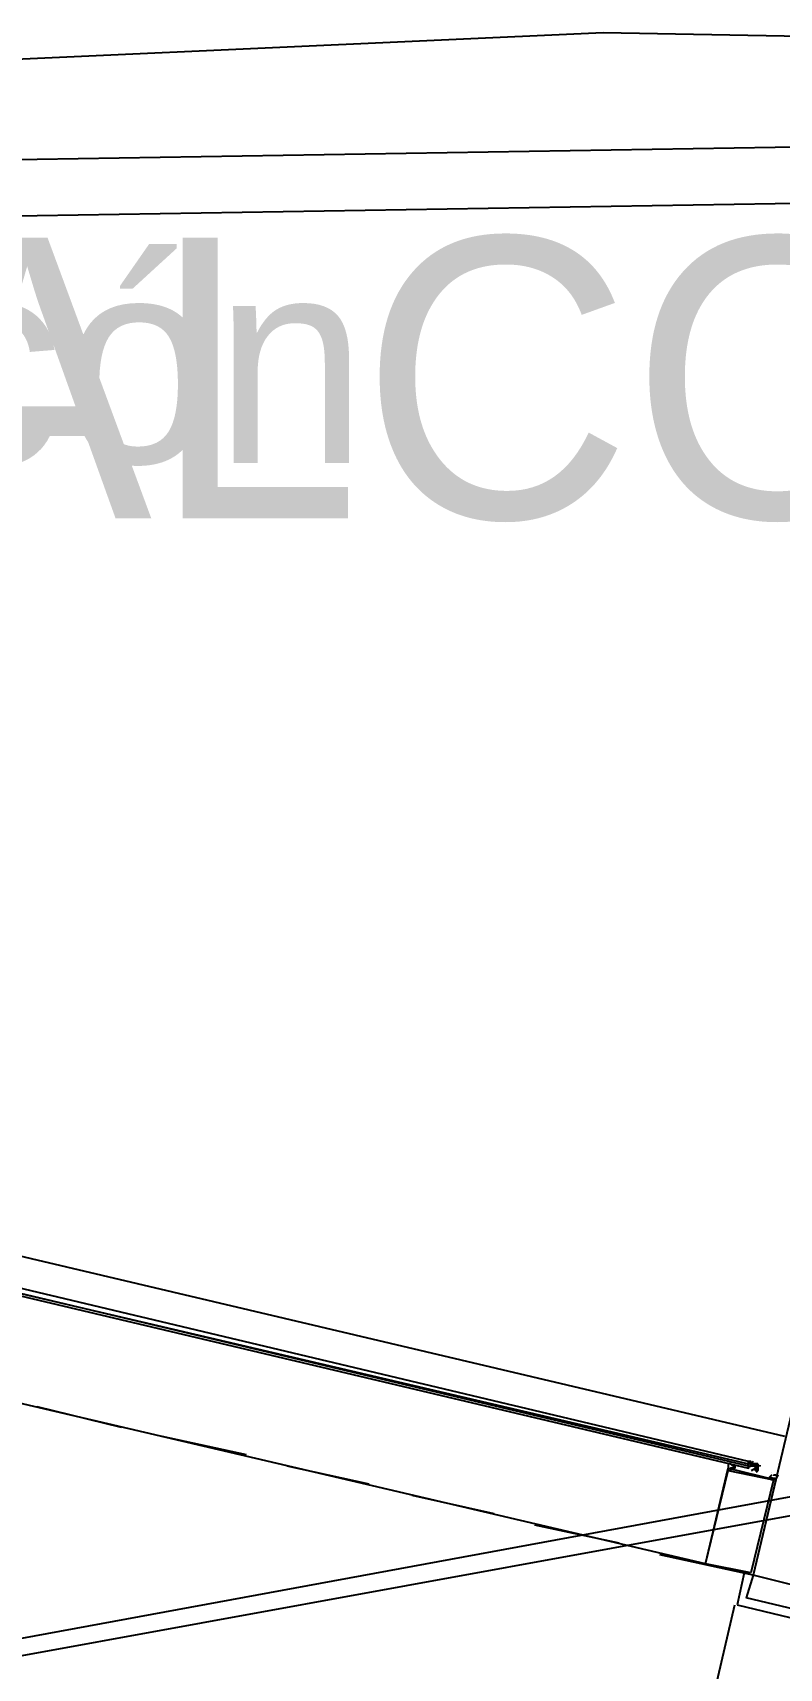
# Model space of a CAD drawing. Header units: feet. Extents: x -84 to 198, y -22 to 181.
# Drawn here: x 86.89 to 91.27, y 150.3 to 159.89 of the extents above; entities that cross this region are included whole.
import ezdxf
from ezdxf.enums import TextEntityAlignment as Align

# ---------------------------------------------------------------- set-up
doc = ezdxf.new("R2010")
doc.units = ezdxf.units.FT
for name, color, linetype in [('A-AREA-UNIDAD', 30, 'CONTINUOUS'), ('A-LINEA', 7, 'CONTINUOUS'), ('A-NOMBRE-ESPACIO', 2, 'CONTINUOUS'), ('A-TEXTO-PDF', 3, 'CONTINUOUS')]:
    doc.layers.add(name, color=color, linetype=linetype)

msp = doc.modelspace()

# ---------------------------------------------------------------- linework, layer by layer
at = {"layer": 'A-AREA-UNIDAD'}
msp.add_lwpolyline([(85.28, 129.1733), (88.512, 142.8089), (89.568, 142.8089), (95.488, 141.3689), (97.728, 141.1378), (98.528, 144.4089), (98.48, 145.6533), (98.752, 147.2889), (98.96, 147.6622), (99.28, 147.6622), (99.44, 148.2489), (99.968, 148.2489), (99.84, 148.3733), (100.512, 151.2178), (100.672, 151.3778), (101.28, 151.2533), (101.28, 152.1778), (102.848, 158.6489), (102.56, 158.7022), (102.528, 159.4133), (96.928, 159.7689), (90.24, 159.8933), (85.152, 159.6622), (78.432, 159.0222)], dxfattribs=at)
at = {"layer": 'A-LINEA'}
for p, q in [((102.3739, 159.4025), (78.6604, 159.0137)), ((102.3354, 159.0714), (78.7097, 158.6841)), ((118.2654, 156.262), (36.6895, 141.2395)), ((118.2654, 156.262), (36.6895, 141.2395)), ((118.6048, 156.158), (36.6897, 141.24)), ((118.6048, 156.158), (36.6897, 141.24)), ((91.3067, 151.6578), (77.5733, 154.8978)), ((91.7733, 153.6044), (91.12, 150.8444)), ((90.84, 150.9111), (86.68, 151.8844)), ((87.4133, 151.7111), (86.92, 151.8311)), ((88.1467, 151.5511), (87.6533, 151.6578)), ((91.1067, 151.5111), (91.0933, 151.5111)), ((91.0933, 151.5111), (91.1067, 151.5111)), ((91.1067, 151.5111), (91.1067, 151.5111)), ((91.1067, 151.5111), (91.1067, 151.5111)), ((91.1067, 151.5111), (91.1067, 151.5111)), ((91.1067, 151.5111), (91.1067, 151.5111)), ((91.1067, 151.5111), (91.1067, 151.5111)), ((91.1067, 151.5111), (91.1067, 151.5111)), ((91.1067, 151.5111), (91.1067, 151.5111)), ((88.8667, 151.3778), (88.3867, 151.4844)), ((91, 151.4978), (91, 151.4978)), ((91.0933, 151.4978), (91.0933, 151.4978)), ((91.0933, 151.4978), (91.0933, 151.4978)), ((91.1067, 151.4978), (91.0933, 151.4978)), ((91.1067, 151.4978), (91.0933, 151.4978)), ((91.0933, 151.4978), (91.0933, 151.4978)), ((91.0933, 151.4978), (91.0933, 151.4978)), ((91.0933, 151.4978), (91.0933, 151.4978)), ((91.0933, 151.4978), (91.0933, 151.4978)), ((91.0933, 151.4844), (91.0933, 151.4844)), ((91.0933, 151.4844), (91.0933, 151.4844)), ((91.0933, 151.4844), (91.0933, 151.4844)), ((91.0933, 151.4844), (91.0933, 151.4844)), ((91.0933, 151.4844), (91.0933, 151.4844)), ((91.0933, 151.4844), (91.0933, 151.4844)), ((91.0933, 151.4844), (91.0933, 151.4844)), ((91.0933, 151.4844), (91.0933, 151.4844)), ((91.0933, 151.4844), (91.0933, 151.4844)), ((91.0933, 151.4844), (91.0933, 151.4844)), ((91.0933, 151.4844), (91.0933, 151.4711)), ((91.0933, 151.4844), (91.0933, 151.4844)), ((91.0933, 151.4844), (91.0933, 151.4844)), ((91.0933, 151.4844), (91.0933, 151.4844)), ((91.0933, 151.4844), (91.0933, 151.4844)), ((91.0933, 151.4844), (91.0933, 151.4844)), ((91.0933, 151.4844), (91.1067, 151.4844)), ((91.0933, 151.4844), (91.0933, 151.4844)), ((91.0933, 151.4844), (91.0933, 151.4844)), ((91.0933, 151.4844), (91.1067, 151.4844)), ((91.0933, 151.4844), (91.1067, 151.4844)), ((91.0933, 151.4711), (91.0933, 151.4711)), ((91.0933, 151.4711), (91.0933, 151.4711)), ((91.0933, 151.4711), (91.0933, 151.4711)), ((91.0933, 151.4711), (91.0933, 151.4711)), ((91.0933, 151.4711), (91.0933, 151.4711)), ((91.0933, 151.4711), (91.0933, 151.4711)), ((91.0933, 151.4711), (91.0933, 151.4711)), ((91.0933, 151.4711), (91.0933, 151.4711)), ((91.0933, 151.4711), (91.0933, 151.4711)), ((91.1063, 151.4983), (91.1627, 151.485)), ((91.1067, 151.4978), (91.1067, 151.4978)), ((91.1067, 151.4844), (91.1067, 151.4978)), ((91.12, 151.4978), (91.1067, 151.4978)), ((91.1067, 151.4978), (91.1067, 151.4978)), ((91.1067, 151.4844), (91.1067, 151.4978)), ((91.1067, 151.4978), (91.1067, 151.4978)), ((91.12, 151.4978), (91.1067, 151.4978)), ((91.1067, 151.4978), (91.1067, 151.4978)), ((91.1067, 151.4978), (91.1067, 151.4978)), ((91.12, 151.4978), (91.1067, 151.4978)), ((91.1067, 151.4978), (91.1067, 151.4978)), ((91.1067, 151.4978), (91.1067, 151.4978)), ((91.1067, 151.4978), (91.1067, 151.4978)), ((91.1067, 151.4978), (91.1067, 151.4978)), ((91.1067, 151.4978), (91.1067, 151.4978)), ((91.12, 151.4978), (91.1067, 151.4978)), ((91.1067, 151.4978), (91.1067, 151.4978)), ((91.1067, 151.4978), (91.1067, 151.4978)), ((91.1067, 151.4978), (91.1067, 151.4978)), ((91.1067, 151.4978), (91.1067, 151.4844)), ((91.1067, 151.4978), (91.1067, 151.4844)), ((91.1067, 151.4978), (91.1067, 151.4978)), ((91.1067, 151.4978), (91.1067, 151.4978)), ((91.1067, 151.4978), (91.1067, 151.4978)), ((91.1067, 151.4978), (91.1067, 151.4978)), ((91.1067, 151.4978), (91.1067, 151.4978)), ((91.1067, 151.4978), (91.12, 151.4978)), ((91.1067, 151.4978), (91.12, 151.4978)), ((91.1067, 151.4978), (91.12, 151.4978)), ((91.1067, 151.4844), (91.1067, 151.4844)), ((91.1067, 151.4844), (91.1067, 151.4844)), ((91.1067, 151.4844), (91.1067, 151.4844)), ((91.1067, 151.4844), (91.1067, 151.4844)), ((91.1067, 151.4844), (91.1067, 151.4844)), ((91.1067, 151.4844), (91.1067, 151.4844)), ((91.1067, 151.4844), (91.1067, 151.4844)), ((91.12, 151.4844), (91.1067, 151.4844)), ((91.1067, 151.4844), (91.1067, 151.4844)), ((91.1067, 151.4844), (91.1067, 151.4844)), ((91.1067, 151.4844), (91.1067, 151.4844)), ((91.1067, 151.4844), (91.1067, 151.4844)), ((91.1067, 151.4844), (91.1067, 151.4844)), ((91.12, 151.4978), (91.12, 151.4978)), ((91.12, 151.4978), (91.12, 151.4978)), ((91.12, 151.4978), (91.12, 151.4978)), ((91.12, 151.4978), (91.12, 151.4978)), ((91.12, 151.4978), (91.12, 151.4978)), ((91.1333, 151.4978), (91.12, 151.4978)), ((91.12, 151.4978), (91.12, 151.4978)), ((91.12, 151.4978), (91.12, 151.4978)), ((91.12, 151.4978), (91.12, 151.4978)), ((91.12, 151.4978), (91.12, 151.4978)), ((91.12, 151.4978), (91.12, 151.4978)), ((91.12, 151.4978), (91.12, 151.4978)), ((91.12, 151.4978), (91.12, 151.4978)), ((91.12, 151.4978), (91.12, 151.4978)), ((91.12, 151.4978), (91.12, 151.4978)), ((91.12, 151.4978), (91.12, 151.4978)), ((91.12, 151.4978), (91.12, 151.4978)), ((91.12, 151.4978), (91.12, 151.4978)), ((91.12, 151.4978), (91.12, 151.4978)), ((91.12, 151.4978), (91.12, 151.4978)), ((91.12, 151.4978), (91.12, 151.4978)), ((91.12, 151.4978), (91.12, 151.4978)), ((91.12, 151.4844), (91.12, 151.4844)), ((91.12, 151.4844), (91.12, 151.4844)), ((91.1333, 151.4844), (91.12, 151.4844)), ((91.12, 151.4844), (91.12, 151.4844)), ((91.12, 151.4844), (91.12, 151.4844)), ((91.12, 151.4844), (91.12, 151.4844)), ((91.12, 151.4844), (91.12, 151.4844)), ((91.12, 151.4844), (91.12, 151.4844)), ((91.12, 151.4844), (91.12, 151.4844)), ((91.12, 151.4844), (91.12, 151.4844)), ((91.12, 151.4844), (91.12, 151.4844)), ((91.12, 151.4844), (91.12, 151.4844)), ((91.12, 151.4844), (91.12, 151.4844)), ((91.12, 151.4844), (91.12, 151.4844)), ((91.12, 151.4844), (91.12, 151.4844)), ((91.12, 151.4844), (91.12, 151.4844)), ((91.12, 151.4844), (91.12, 151.4844)), ((91.12, 151.4844), (91.12, 151.4844)), ((91.12, 151.4844), (91.12, 151.4844)), ((91.12, 151.4844), (91.12, 151.4844)), ((91.12, 151.4844), (91.12, 151.4844)), ((91.12, 151.4844), (91.12, 151.4844)), ((91.12, 151.4844), (91.12, 151.4844)), ((91.12, 151.4844), (91.12, 151.4844)), ((91.12, 151.4844), (91.12, 151.4844)), ((91.12, 151.4844), (91.12, 151.4844)), ((91.12, 151.4844), (91.12, 151.4844)), ((91.12, 151.4844), (91.12, 151.4844)), ((91.12, 151.4844), (91.12, 151.4844)), ((91.1333, 151.4978), (91.1333, 151.4978)), ((91.1333, 151.4978), (91.1333, 151.4978)), ((91.1333, 151.4978), (91.1333, 151.4978)), ((91.1333, 151.4978), (91.1333, 151.4978)), ((91.1333, 151.4978), (91.1333, 151.4978)), ((91.1333, 151.4978), (91.1333, 151.4978)), ((91.1333, 151.4978), (91.1333, 151.4978)), ((91.1333, 151.4978), (91.1333, 151.4978)), ((91.1467, 151.4978), (91.1333, 151.4978)), ((91.1333, 151.4978), (91.1333, 151.4978)), ((91.1333, 151.4978), (91.1333, 151.4978)), ((91.1333, 151.4978), (91.1333, 151.4978)), ((91.1333, 151.4978), (91.1333, 151.4978)), ((91.1333, 151.4978), (91.1333, 151.4978)), ((91.1333, 151.4978), (91.1333, 151.4978)), ((91.1333, 151.4978), (91.1333, 151.4978)), ((91.1333, 151.4978), (91.1333, 151.4978)), ((91.1333, 151.4978), (91.1333, 151.4978)), ((91.1333, 151.4978), (91.1333, 151.4978)), ((91.1333, 151.4978), (91.1333, 151.4978)), ((91.1333, 151.4978), (91.1333, 151.4978)), ((91.1333, 151.4978), (91.1333, 151.4978)), ((91.1333, 151.4978), (91.1333, 151.4978)), ((91.1333, 151.4844), (91.1333, 151.4978)), ((91.1333, 151.4711), (91.1333, 151.4844)), ((91.1333, 151.4844), (91.1333, 151.4844)), ((91.1333, 151.4844), (91.1333, 151.4844)), ((91.1333, 151.4844), (91.1333, 151.4844)), ((91.1333, 151.4844), (91.1333, 151.4844)), ((91.1333, 151.4844), (91.1333, 151.4844)), ((91.1333, 151.4844), (91.1333, 151.4844)), ((91.1333, 151.4844), (91.1333, 151.4844)), ((91.1333, 151.4844), (91.1333, 151.4844)), ((91.1333, 151.4844), (91.1333, 151.4844)), ((91.1333, 151.4844), (91.1333, 151.4844)), ((91.1333, 151.4844), (91.1333, 151.4844)), ((91.1333, 151.4844), (91.1333, 151.4711)), ((91.1333, 151.4844), (91.1333, 151.4844)), ((91.1333, 151.4844), (91.1333, 151.4844)), ((91.1333, 151.4844), (91.1333, 151.4844)), ((91.1333, 151.4844), (91.1333, 151.4844)), ((91.1333, 151.4844), (91.1333, 151.4844)), ((91.1333, 151.4844), (91.1333, 151.4844)), ((91.1333, 151.4844), (91.1333, 151.4844)), ((91.1333, 151.4844), (91.1333, 151.4844)), ((91.1333, 151.4844), (91.1333, 151.4844)), ((91.1333, 151.4844), (91.1333, 151.4844)), ((91.1333, 151.4844), (91.1333, 151.4844)), ((91.1333, 151.4844), (91.1333, 151.4844)), ((91.1333, 151.4711), (91.1333, 151.4711)), ((91.1467, 151.4711), (91.1333, 151.4711)), ((91.1333, 151.4711), (91.1333, 151.4711)), ((91.1333, 151.4711), (91.1333, 151.4711)), ((91.1467, 151.4711), (91.1333, 151.4711)), ((91.1333, 151.4711), (91.1333, 151.4711)), ((91.1333, 151.4711), (91.1333, 151.4711)), ((91.1333, 151.4711), (91.1333, 151.4711)), ((91.1333, 151.4711), (91.1333, 151.4711)), ((91.1333, 151.4711), (91.1333, 151.4711)), ((91.1333, 151.4711), (91.1467, 151.4711)), ((91.1333, 151.4711), (91.1467, 151.4711)), ((91.1333, 151.4578), (91.1333, 151.4578)), ((91.1333, 151.4578), (91.1333, 151.4578)), ((91.1333, 151.4578), (91.1333, 151.4578)), ((91.1467, 151.4578), (91.1333, 151.4578)), ((91.1333, 151.4578), (91.1333, 151.4578)), ((91.1333, 151.4578), (91.1467, 151.4578)), ((91.1467, 151.4978), (91.1467, 151.4978)), ((91.1467, 151.4844), (91.1467, 151.4978)), ((91.1467, 151.4978), (91.1467, 151.4844)), ((91.1467, 151.4978), (91.1467, 151.4978)), ((91.1467, 151.4978), (91.1467, 151.4978)), ((91.1467, 151.4978), (91.1467, 151.4978)), ((91.1467, 151.4978), (91.1467, 151.4978)), ((91.1467, 151.4978), (91.1467, 151.4978)), ((91.1467, 151.4844), (91.1467, 151.4844)), ((91.1467, 151.4844), (91.1467, 151.4844)), ((91.1467, 151.4844), (91.1467, 151.4844)), ((91.1467, 151.4844), (91.1467, 151.4844)), ((91.1467, 151.4844), (91.1467, 151.4844)), ((91.1467, 151.4844), (91.1467, 151.4844)), ((91.1467, 151.4844), (91.1467, 151.4844)), ((91.1467, 151.4844), (91.1467, 151.4844)), ((91.1467, 151.4844), (91.1467, 151.4844)), ((91.1467, 151.4844), (91.1467, 151.4844)), ((91.1467, 151.4844), (91.1467, 151.4844)), ((91.1467, 151.4844), (91.1467, 151.4844)), ((91.1467, 151.4844), (91.1467, 151.4844)), ((91.1467, 151.4711), (91.1467, 151.4711)), ((91.1467, 151.4711), (91.1467, 151.4711)), ((91.1467, 151.4711), (91.1467, 151.4711)), ((91.1467, 151.4711), (91.1467, 151.4711)), ((91.2267, 151.4444), (91.2267, 151.4444)), ((89.6, 151.2044), (89.12, 151.3111)), ((90.3333, 151.0311), (89.84, 151.1378)), ((91.12, 150.8444), (90.5733, 150.9644)), ((91.0667, 150.8578), (91.0267, 150.6711)), ((91.12, 150.8444), (91.08, 150.7111)), ((89.84, 145.6711), (91.0133, 150.6711)), ((91.0267, 150.6711), (91.9067, 150.4578)), ((91.8667, 150.5244), (91.08, 150.7111))]:
    msp.add_line(p, q, dxfattribs=at)
for points in [[(91.7733, 153.6044), (92.4133, 153.4444), (91.76, 150.6844), (91.12, 150.8444)], [(91.0933, 151.5111), (86.72, 152.5511), (86.7067, 152.5378), (86.7067, 152.5244), (91.0933, 151.4978), (91.0933, 151.5111)], [(91.0933, 151.4844), (86.7067, 152.5244), (86.7067, 152.5111), (91.0933, 151.4711), (91.0933, 151.4844)], [(91.0933, 151.4711), (91.0933, 151.4844), (91.0933, 151.4978), (91.1067, 151.5111), (91.0933, 151.5111)], [(91.12, 151.5111), (91.1067, 151.4978), (91.12, 151.4978)], [(91.12, 150.8444), (90.84, 150.9111), (90.9733, 151.4711), (91.2533, 151.4044), (91.12, 150.8444)], [(91.1067, 150.8578), (90.84, 150.9111), (90.9733, 151.4578), (91.24, 151.4044), (91.1067, 150.8578)], [(91, 151.4844), (90.9867, 151.4978), (90.9867, 151.4978), (90.9733, 151.4978), (90.9733, 151.4978), (90.9733, 151.4978), (90.9733, 151.4711), (90.9733, 151.4711), (90.9733, 151.4711), (90.9733, 151.4711), (90.9733, 151.4711), (90.9733, 151.4711), (90.9733, 151.4711), (90.9733, 151.4578)], [(91, 151.4844), (91.0133, 151.4844), (91.0133, 151.4844), (91.0133, 151.4711), (91.0133, 151.4711), (90.9867, 151.4711), (90.9867, 151.4711), (90.9867, 151.4711), (90.9867, 151.4711), (90.9867, 151.4578), (90.9867, 151.4578), (90.9867, 151.4578)], [(91.0933, 151.4844), (91.1067, 151.4844), (91.1067, 151.4978)], [(91.0933, 151.4711), (91.0933, 151.4844), (91.1067, 151.4844), (91.1067, 151.4978)], [(91.1333, 151.4844), (91.12, 151.4978), (91.1067, 151.4978)], [(91.1067, 151.4978), (91.1067, 151.4844), (91.1067, 151.4978)], [(91.1461, 151.4466), (91.1318, 151.4704), (91.1075, 151.4569)], [(91.1333, 151.4844), (91.1333, 151.4978), (91.12, 151.4978)], [(91.1467, 151.4844), (91.1333, 151.4844), (91.1333, 151.4978), (91.12, 151.4978)], [(91.1467, 151.4844), (91.1333, 151.4844), (91.12, 151.4844)], [(91.1467, 151.4978), (91.1467, 151.4844), (91.1467, 151.4711), (91.1467, 151.4578), (91.1333, 151.4578), (91.1467, 151.4578)], [(91.1467, 151.4578), (91.1333, 151.4578), (91.1333, 151.4711)], [(91.1467, 151.4844), (91.1467, 151.4844), (91.1467, 151.4978)], [(91.2267, 151.4311), (91.2267, 151.4311), (91.2267, 151.4311), (91.2133, 151.4178), (91.2133, 151.4178), (91.2267, 151.4178), (91.2267, 151.4178), (91.2267, 151.4044), (91.2267, 151.4044), (91.2267, 151.4044), (91.2267, 151.4044)], [(91.2267, 151.4044), (91.24, 151.4178), (91.24, 151.4178)], [(91.2533, 151.4311), (91.2533, 151.4311), (91.24, 151.4311), (91.24, 151.4311), (91.24, 151.4311)], [(91.24, 151.4178), (91.2533, 151.4044), (91.2533, 151.4044), (91.2667, 151.4311), (91.2667, 151.4311)], [(91.24, 151.4044), (91.24, 151.4044), (91.24, 151.4044), (91.24, 151.4044), (91.24, 151.4044), (91.24, 151.4044), (91.24, 151.4044)], [(91.24, 151.4044), (91.24, 151.4044), (91.24, 151.4044)]]:
    msp.add_lwpolyline(points, dxfattribs=at)
msp.add_lwpolyline([(90.9867, 151.4711), (90.9867, 151.4711), (90.9867, 151.4711), (90.9867, 151.4711)], close=True, dxfattribs=at)

# ---------------------------------------------------------------- texts
at = {"layer": 'A-NOMBRE-ESPACIO'}
msp.add_text('Balcón', height=1.2, dxfattribs=at).set_placement((86.4, 157.3689), align=Align.CENTER)
at = {"layer": 'A-TEXTO-PDF'}
msp.add_text('BALCONY', height=1.646, dxfattribs=at).set_placement((89.9165, 157.0452), align=Align.CENTER)

doc.saveas('drawing.dxf')
